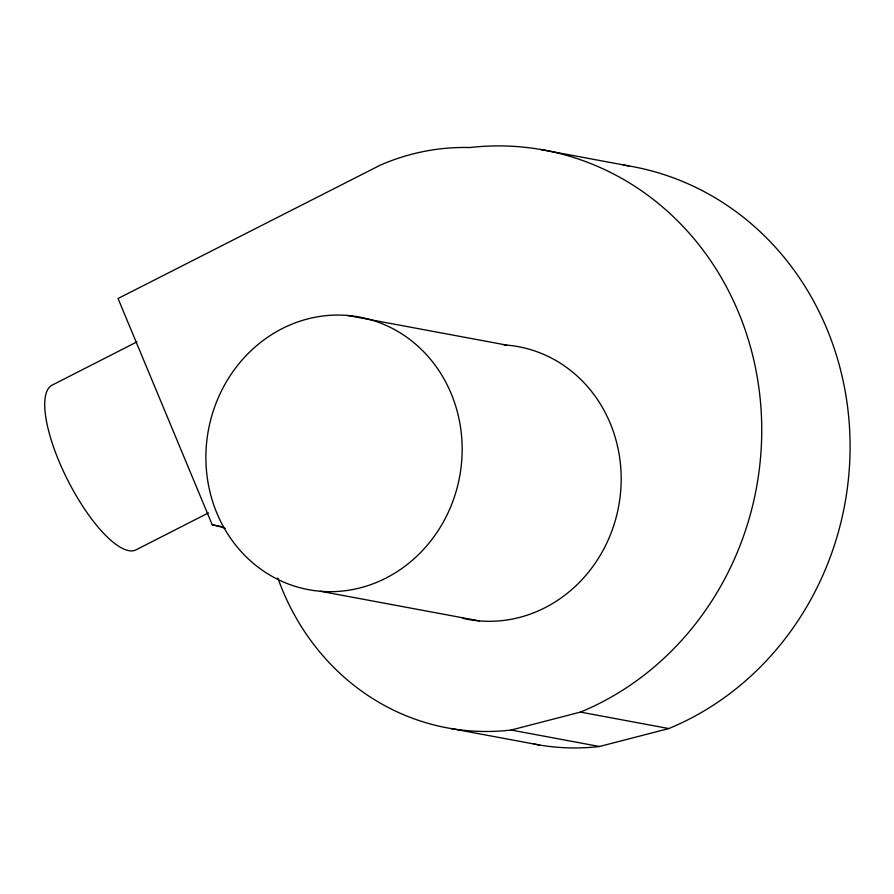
<?xml version="1.0" encoding="UTF-8"?>
<svg xmlns="http://www.w3.org/2000/svg" width="894" height="894" viewBox="0 0 894 894"><rect width="100%" height="100%" fill="white"/><g stroke="black" fill="none" stroke-linecap="round" stroke-linejoin="round"><path stroke-width="1.34" d="M136.894 341.91L51.584 385.426A92.44 29.323 63 0 0 68.983 482.615A92.44 29.323 63 0 0 136.748 549.486L208.458 512.899M277.866 578.06A249.102 229.501 -79.4 0 0 511.133 730.029L580.441 712.093L668.79 728.554A293.634 270.513 -79.4 0 0 849.076 421.309A293.634 270.513 -79.4 0 0 623.341 165.055M534.02 744.031A249.102 229.501 -79.4 0 0 599.483 746.501L668.79 728.554M540.423 149.454L628.773 165.915M347.621 315.47L506.652 345.106M580.441 712.093A293.634 270.513 -79.4 0 0 755.933 370.06A293.634 270.513 -79.4 0 0 469.696 147.544A239.234 220.405 -79.4 0 0 380.419 165.077L118.042 298.518L212.258 524.845L221.768 526.622M320.41 591.269L479.441 620.917M511.133 730.029L599.483 746.501M451.124 728.554L539.473 745.026M212.258 524.845A103.291 95.155 -79.4 0 1 225.299 528.376M503.892 344.905A138.659 127.753 -79.4 0 1 619.52 501.143A138.659 127.753 -79.4 0 1 462.936 618.346M414.481 558.392A138.659 127.753 -79.4 0 0 380.129 322.913A138.659 127.753 -79.4 0 0 207.43 478.815A138.659 127.753 -79.4 0 0 414.481 558.392"/></g></svg>
